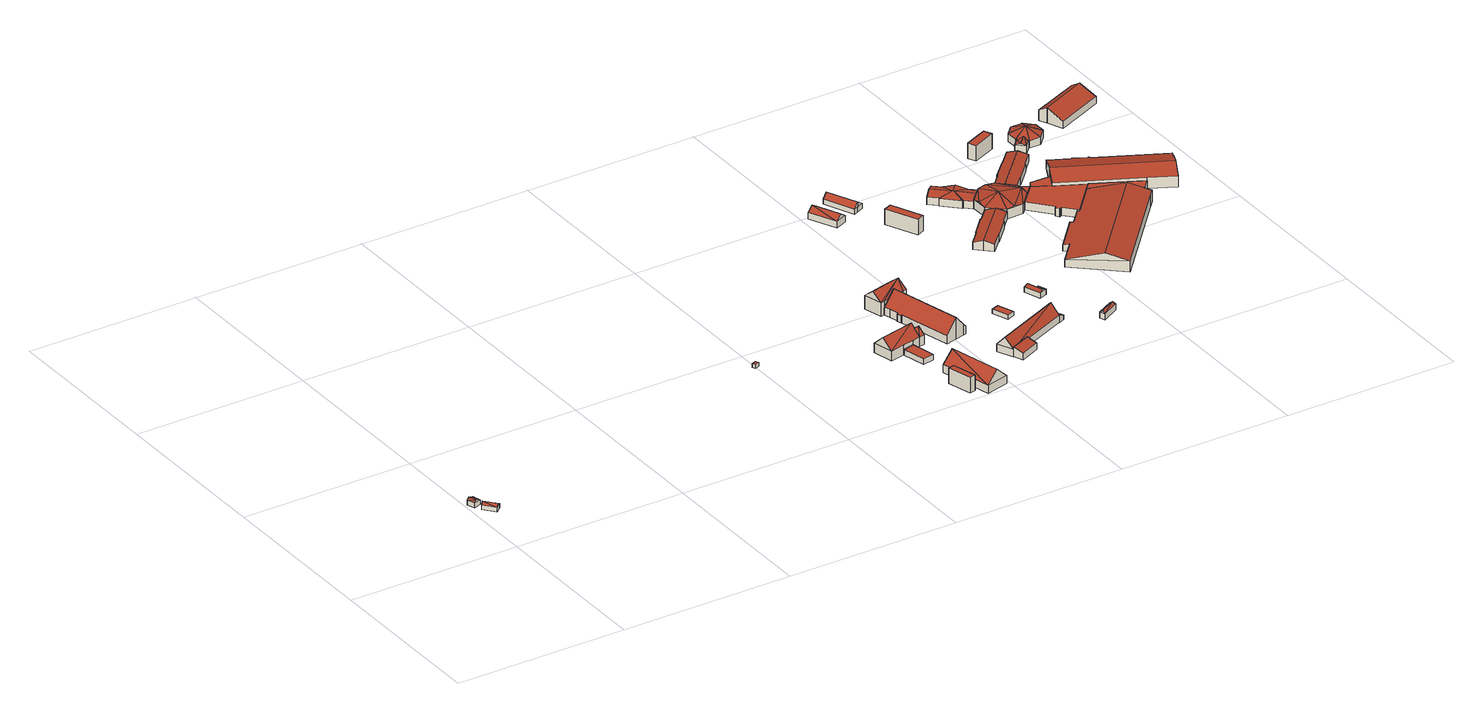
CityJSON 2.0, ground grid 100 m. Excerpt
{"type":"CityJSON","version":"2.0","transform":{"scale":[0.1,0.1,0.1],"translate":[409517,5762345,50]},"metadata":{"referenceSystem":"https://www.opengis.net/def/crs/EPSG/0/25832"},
"CityObjects":{
"building1":{"type":"Building","attributes":{"Gemeindeschluessel":"05515000","Geometrietyp2DReferenz":"3000","function":"31001_2700","roofType":"3100","measuredHeight":4.16},"geometry":[{"type":"Solid","lod":"2","boundaries":[[[[0,1,2,3]],[[4,5,1,0]],[[6,7,5,4]],[[3,2,7,6]],[[0,8,4]],[[6,9,3]],[[9,8,0]],[[0,3,9]],[[9,6,4]],[[4,8,9]],[[1,5,7,2]]]],"semantics":{"surfaces":[{"type":"WallSurface"},{"type":"RoofSurface"},{"type":"GroundSurface"}],"values":[[0,0,0,0,0,0,1,1,1,1,2]]}}]},
"building2":{"type":"Building","attributes":{"Gemeindeschluessel":"05515000","Geometrietyp2DReferenz":"3000","function":"31001_2700","roofType":"3100","measuredHeight":4.19},"geometry":[{"type":"Solid","lod":"2","boundaries":[[[[10,11,12,13]],[[14,15,11,10]],[[16,17,15,14]],[[13,12,17,16]],[[10,18,14]],[[16,19,13]],[[13,19,18]],[[18,10,13]],[[19,16,14]],[[14,18,19]],[[11,15,17,12]]]],"semantics":{"surfaces":[{"type":"WallSurface"},{"type":"RoofSurface"},{"type":"GroundSurface"}],"values":[[0,0,0,0,0,0,1,1,1,1,2]]}}]},
"building3":{"type":"Building","attributes":{"Gemeindeschluessel":"05515000","Geometrietyp2DReferenz":"3000","function":"31001_2500","roofType":"1000","measuredHeight":2.29},"address":[{"country":"Germany","locality":"Münster","thoroughfareNumber":"102a","thoroughfareName":"Havichhorster Mühle"}],"geometry":[{"type":"Solid","lod":"2","boundaries":[[[[20,21,22,23]],[[24,25,21,20]],[[26,27,25,24]],[[23,22,27,26]],[[24,20,23,26]],[[21,25,27,22]]]],"semantics":{"surfaces":[{"type":"WallSurface"},{"type":"RoofSurface"},{"type":"GroundSurface"}],"values":[[0,0,0,0,1,2]]}}]},
"building4":{"type":"Building","attributes":{"Gemeindeschluessel":"05515000","Geometrietyp2DReferenz":"3000","function":"51003_1201","roofType":"1000","measuredHeight":9},"geometry":[{"type":"Solid","lod":"2","boundaries":[[[[28,29,30,31]],[[32,33,29,28]],[[34,35,33,32]],[[31,30,35,34]],[[32,28,31,34]],[[29,33,35,30]]]],"semantics":{"surfaces":[{"type":"WallSurface"},{"type":"RoofSurface"},{"type":"GroundSurface"}],"values":[[0,0,0,0,1,2]]}}]},
"building5":{"type":"Building","attributes":{"Gemeindeschluessel":"05515000","Geometrietyp2DReferenz":"3000","function":"31001_1000","roofType":"1000","measuredHeight":3.23},"geometry":[{"type":"Solid","lod":"2","boundaries":[[[[36,37,38,39]],[[40,41,37,36]],[[42,43,41,40]],[[39,38,43,42]],[[40,36,39,42]],[[37,41,43,38]]]],"semantics":{"surfaces":[{"type":"WallSurface"},{"type":"RoofSurface"},{"type":"GroundSurface"}],"values":[[0,0,0,0,1,2]]}}]},
"building6":{"type":"Building","attributes":{"Gemeindeschluessel":"05515000","Geometrietyp2DReferenz":"3000","function":"31001_1000"},"children":["building6-1","building6-2"]},
"building6-1":{"type":"BuildingPart","attributes":{"roofType":"3100","measuredHeight":9.37},"parents":["building6"],"geometry":[{"type":"Solid","lod":"2","boundaries":[[[[44,45,46,47]],[[48,49,45,44]],[[50,51,49,48]],[[44,52,48]],[[53,52,44]],[[44,47,53]],[[50,48,52]],[[52,53,50]],[[45,49,51,46]],[[46,51,50,47]],[[53,47,50]]]],"semantics":{"surfaces":[{"type":"WallSurface"},{"type":"RoofSurface"},{"type":"GroundSurface"},{"type":"ClosureSurface"}],"values":[[0,0,0,0,1,1,1,1,2,3,3]]}}]},
"building6-2":{"type":"BuildingPart","attributes":{"roofType":"3100","measuredHeight":11.47},"parents":["building6"],"geometry":[{"type":"Solid","lod":"2","boundaries":[[[[47,46,54,55]],[[56,37,51,50]],[[57,38,37,56]],[[58,59,38,57]],[[60,61,59,58]],[[55,54,61,60]],[[62,63,55,64]],[[60,64,55]],[[57,56,50,53,62,58]],[[64,58,62]],[[63,47,55]],[[64,60,58]],[[46,51,37,38,59,61,54]],[[46,47,50,51]],[[63,62,53,47]],[[53,50,47]]]],"semantics":{"surfaces":[{"type":"WallSurface"},{"type":"RoofSurface"},{"type":"GroundSurface"},{"type":"ClosureSurface"}],"values":[[0,0,0,0,0,0,1,1,1,1,0,0,2,3,0,3]]}}]},
"building7":{"type":"Building","attributes":{"Gemeindeschluessel":"05515000","Geometrietyp2DReferenz":"3000","function":"31001_2700","roofType":"3100","measuredHeight":11.27},"geometry":[{"type":"Solid","lod":"2","boundaries":[[[[65,66,67,68]],[[69,70,66,65]],[[71,72,70,69]],[[68,67,72,71]],[[65,73,69]],[[71,74,68]],[[68,74,73]],[[73,65,68]],[[74,71,69]],[[69,73,74]],[[66,70,72,67]]]],"semantics":{"surfaces":[{"type":"WallSurface"},{"type":"RoofSurface"},{"type":"GroundSurface"}],"values":[[0,0,0,0,0,0,1,1,1,1,2]]}}]},
"building8":{"type":"Building","attributes":{"name":"Haus Havichhorst","Gemeindeschluessel":"05515000","Geometrietyp2DReferenz":"3000","function":"31001_3200","roofType":"3100","measuredHeight":12.49},"geometry":[{"type":"Solid","lod":"2","boundaries":[[[[75,76,77,78]],[[79,80,76,75]],[[81,82,80,79]],[[83,84,82,81]],[[85,86,84,83]],[[87,88,86,85]],[[89,90,88,87]],[[91,92,90,89]],[[93,94,92,91]],[[95,96,94,93]],[[97,98,96,95]],[[99,100,98,97]],[[78,77,100,99]],[[93,91,89,87,85,95]],[[83,81,79,75,78,99,97,95,85]],[[76,80,82,84,86,88,90,92,94,96,98,100,77]]]],"semantics":{"surfaces":[{"type":"WallSurface"},{"type":"RoofSurface"},{"type":"GroundSurface"}],"values":[[0,0,0,0,0,0,0,0,0,0,0,0,0,1,1,2]]}}]},
"building9":{"type":"Building","attributes":{"Gemeindeschluessel":"05515000","Geometrietyp2DReferenz":"3000","function":"31001_1000","roofType":"5000","measuredHeight":12.62},"address":[{"country":"Germany","locality":"Münster","thoroughfareNumber":"100","thoroughfareName":"Havichhorster Mühle"}],"geometry":[{"type":"Solid","lod":"2","boundaries":[[[[101,102,84,103]],[[104,105,102,101]],[[106,107,105,104]],[[108,109,107,106]],[[110,88,109,108]],[[103,84,88,110]],[[111,106,104,112]],[[110,108,111]],[[103,110,111]],[[101,103,111]],[[111,112,101]],[[101,112,104]],[[106,111,108]],[[102,105,107,109,88,84]]]],"semantics":{"surfaces":[{"type":"WallSurface"},{"type":"RoofSurface"},{"type":"GroundSurface"}],"values":[[0,0,0,0,0,0,1,1,1,1,1,0,0,2]]}}]},
"building10":{"type":"Building","attributes":{"Gemeindeschluessel":"05515000","Geometrietyp2DReferenz":"3000","function":"31001_2460","roofType":"2100","measuredHeight":5.71},"geometry":[{"type":"Solid","lod":"2","boundaries":[[[[113,114,115,116]],[[117,118,114,113]],[[119,120,118,117]],[[116,115,120,119]],[[117,113,116,119]],[[114,118,120,115]]]],"semantics":{"surfaces":[{"type":"WallSurface"},{"type":"RoofSurface"},{"type":"GroundSurface"}],"values":[[0,0,0,0,1,2]]}}]},
"building11":{"type":"Building","attributes":{"Gemeindeschluessel":"05515000","Geometrietyp2DReferenz":"3000","function":"31001_2700","roofType":"3100","measuredHeight":10.06},"geometry":[{"type":"Solid","lod":"2","boundaries":[[[[121,122,123,124]],[[125,126,122,121]],[[127,128,126,125]],[[129,130,128,127]],[[124,123,130,129]],[[131,124,132]],[[129,132,124]],[[132,127,131]],[[125,121,131,127]],[[131,121,124]],[[132,129,127]],[[122,126,128,130,123]]]],"semantics":{"surfaces":[{"type":"WallSurface"},{"type":"RoofSurface"},{"type":"GroundSurface"}],"values":[[0,0,0,0,0,1,1,1,1,0,0,2]]}}]},
"building12":{"type":"Building","attributes":{"Gemeindeschluessel":"05515000","Geometrietyp2DReferenz":"3000","function":"51009_1611","roofType":"1000","measuredHeight":2.52},"geometry":[{"type":"Solid","lod":"2","boundaries":[[[[133,134,135,136]],[[137,138,134,133]],[[139,140,138,137]],[[136,135,140,139]],[[137,133,136,139]],[[134,138,140,135]]]],"semantics":{"surfaces":[{"type":"WallSurface"},{"type":"RoofSurface"},{"type":"GroundSurface"}],"values":[[0,0,0,0,1,2]]}}]},
"building13":{"type":"Building","attributes":{"Gemeindeschluessel":"05515000","Geometrietyp2DReferenz":"3000","function":"31001_2700","roofType":"2100","measuredHeight":4.31},"geometry":[{"type":"Solid","lod":"2","boundaries":[[[[141,142,143,124]],[[144,145,142,141]],[[121,146,145,144]],[[124,143,146,121]],[[144,141,124,121]],[[142,145,146,143]]]],"semantics":{"surfaces":[{"type":"WallSurface"},{"type":"RoofSurface"},{"type":"GroundSurface"}],"values":[[0,0,0,0,1,2]]}}]},
"building14":{"type":"Building","attributes":{"Gemeindeschluessel":"05515000","Geometrietyp2DReferenz":"3000","function":"31001_2700","roofType":"3100","measuredHeight":6.53},"geometry":[{"type":"Solid","lod":"2","boundaries":[[[[147,148,149,150]],[[151,152,148,147]],[[153,154,152,151]],[[150,149,154,153]],[[147,155,151]],[[153,156,150]],[[155,147,150]],[[150,156,155]],[[151,155,156]],[[156,153,151]],[[148,152,154,149]]]],"semantics":{"surfaces":[{"type":"WallSurface"},{"type":"RoofSurface"},{"type":"GroundSurface"}],"values":[[0,0,0,0,0,0,1,1,1,1,2]]}}]},
"building15":{"type":"Building","attributes":{"Gemeindeschluessel":"05515000","Geometrietyp2DReferenz":"3000","function":"31001_2700","roofType":"5000","measuredHeight":3.73},"geometry":[{"type":"Solid","lod":"2","boundaries":[[[[157,158,159,160]],[[161,162,158,157]],[[163,164,162,161]],[[165,166,164,163]],[[167,168,166,165]],[[160,159,168,167]],[[169,170,157,160]],[[169,167,165]],[[169,165,163]],[[169,163,161]],[[161,170,169]],[[157,170,161]],[[167,169,160]],[[158,162,164,166,168,159]]]],"semantics":{"surfaces":[{"type":"WallSurface"},{"type":"RoofSurface"},{"type":"GroundSurface"}],"values":[[0,0,0,0,0,0,1,1,1,1,1,0,0,2]]}}]},
"building16":{"type":"Building","attributes":{"Gemeindeschluessel":"05515000","Geometrietyp2DReferenz":"3000","function":"31001_2700","roofType":"5000","measuredHeight":5.76},"geometry":[{"type":"Solid","lod":"2","boundaries":[[[[171,172,173,174]],[[175,176,172,171]],[[177,178,176,175]],[[179,180,178,177]],[[181,182,180,179]],[[174,173,182,181]],[[183,184,185,181,179]],[[183,175,171]],[[171,184,183]],[[185,184,171,174]],[[185,174,181]],[[183,179,177]],[[183,177,175]],[[172,176,178,180,182,173]]]],"semantics":{"surfaces":[{"type":"WallSurface"},{"type":"RoofSurface"},{"type":"GroundSurface"}],"values":[[0,0,0,0,0,0,1,1,1,0,0,0,0,2]]}}]},
"building17":{"type":"Building","attributes":{"Gemeindeschluessel":"05515000","Geometrietyp2DReferenz":"3000","function":"51003_1201","roofType":"1000","measuredHeight":9},"geometry":[{"type":"Solid","lod":"2","boundaries":[[[[186,187,188,189]],[[190,191,187,186]],[[192,193,191,190]],[[189,188,193,192]],[[190,186,189,192]],[[187,191,193,188]]]],"semantics":{"surfaces":[{"type":"WallSurface"},{"type":"RoofSurface"},{"type":"GroundSurface"}],"values":[[0,0,0,0,1,2]]}}]},
"building18":{"type":"Building","attributes":{"Gemeindeschluessel":"05515000","Geometrietyp2DReferenz":"3000","function":"31001_2700","roofType":"3100","measuredHeight":4.53},"geometry":[{"type":"Solid","lod":"2","boundaries":[[[[194,195,196,197]],[[198,199,195,194]],[[200,201,199,198]],[[197,196,201,200]],[[194,202,198]],[[200,203,197]],[[203,202,194]],[[194,197,203]],[[200,198,202]],[[202,203,200]],[[195,199,201,196]]]],"semantics":{"surfaces":[{"type":"WallSurface"},{"type":"RoofSurface"},{"type":"GroundSurface"}],"values":[[0,0,0,0,0,0,1,1,1,1,2]]}}]},
"building19":{"type":"Building","attributes":{"Gemeindeschluessel":"05515000","Geometrietyp2DReferenz":"3000","function":"31001_2700","roofType":"3100","measuredHeight":5.81},"geometry":[{"type":"Solid","lod":"2","boundaries":[[[[204,205,206,207]],[[208,209,205,204]],[[210,211,209,208]],[[212,213,211,210]],[[214,215,213,212]],[[216,217,215,214]],[[218,219,217,216]],[[220,221,219,218]],[[222,223,221,220]],[[224,225,223,222]],[[226,227,225,224]],[[228,229,227,226]],[[230,231,229,228]],[[207,206,231,230]],[[224,222,220,218,216,214,212,226]],[[210,208,204,207,230,228,226,212]],[[205,209,211,213,215,217,219,221,223,225,227,229,231,206]]]],"semantics":{"surfaces":[{"type":"WallSurface"},{"type":"RoofSurface"},{"type":"GroundSurface"}],"values":[[0,0,0,0,0,0,0,0,0,0,0,0,0,0,1,1,2]]}}]},
"building20":{"type":"Building","attributes":{"Gemeindeschluessel":"05515000","Geometrietyp2DReferenz":"3000","function":"31001_2700","roofType":"5000","measuredHeight":5.96},"geometry":[{"type":"Solid","lod":"2","boundaries":[[[[232,233,234,235]],[[236,237,233,232]],[[238,239,237,236]],[[240,241,239,238]],[[242,243,241,240]],[[244,245,243,242]],[[246,247,245,244]],[[248,249,247,246]],[[250,251,249,248]],[[252,253,251,250]],[[254,255,253,252]],[[235,234,255,254]],[[256,257,258,254,252,259]],[[260,259,252,250,261]],[[250,248,261]],[[260,261,248,246,262]],[[263,262,246,244,264]],[[244,242,264]],[[264,242,240,263]],[[263,240,238,262]],[[259,260,262,238,236,256]],[[256,236,232,257]],[[257,232,235,258]],[[235,254,258]],[[233,237,239,241,243,245,247,249,251,253,255,234]]]],"semantics":{"surfaces":[{"type":"WallSurface"},{"type":"RoofSurface"},{"type":"GroundSurface"}],"values":[[0,0,0,0,0,0,0,0,0,0,0,0,1,1,0,1,1,0,1,1,1,1,1,0,2]]}}]},
"building21":{"type":"Building","attributes":{"Gemeindeschluessel":"05515000","Geometrietyp2DReferenz":"3000","function":"31001_2700","roofType":"5000","measuredHeight":8.02},"geometry":[{"type":"Solid","lod":"2","boundaries":[[[[265,266,267,268]],[[269,270,266,265]],[[271,272,270,269]],[[273,274,272,271]],[[275,276,274,273]],[[277,278,276,275]],[[279,280,278,277]],[[281,215,280,279]],[[282,211,215,281]],[[268,267,211,282]],[[277,275,283,279]],[[283,284,279]],[[285,284,283]],[[281,284,285]],[[282,281,285]],[[285,286,282]],[[265,285,287]],[[286,285,265]],[[265,268,286]],[[288,271,269,283]],[[269,287,283]],[[285,283,287]],[[288,273,271]],[[288,283,275,273]],[[284,281,279]],[[282,286,268]],[[287,269,265]],[[266,270,272,274,276,278,280,215,211,267]]]],"semantics":{"surfaces":[{"type":"WallSurface"},{"type":"RoofSurface"},{"type":"GroundSurface"}],"values":[[0,0,0,0,0,0,0,0,0,0,1,1,1,1,1,1,1,1,1,1,1,1,0,0,0,0,0,2]]}}]},
"building22":{"type":"Building","attributes":{"Gemeindeschluessel":"05515000","Geometrietyp2DReferenz":"3000","function":"31001_2700","roofType":"5000","measuredHeight":9.87},"geometry":[{"type":"Solid","lod":"2","boundaries":[[[[289,290,291,292]],[[293,294,290,289]],[[295,296,294,293]],[[297,298,296,295]],[[299,300,298,297]],[[301,302,300,299]],[[303,304,302,301]],[[305,306,304,303]],[[307,308,306,305]],[[309,310,308,307]],[[311,312,310,309]],[[313,314,312,311]],[[292,291,314,313]],[[301,299,297,295,315,316,303]],[[315,293,289,292,313,311,309,307,305,316]],[[303,316,305]],[[293,315,295]],[[290,294,296,298,300,302,304,306,308,310,312,314,291]]]],"semantics":{"surfaces":[{"type":"WallSurface"},{"type":"RoofSurface"},{"type":"GroundSurface"}],"values":[[0,0,0,0,0,0,0,0,0,0,0,0,0,1,1,0,0,2]]}}]},
"building23":{"type":"Building","attributes":{"Gemeindeschluessel":"05515000","Geometrietyp2DReferenz":"3000","function":"31001_2700","roofType":"1000","measuredHeight":4.62},"geometry":[{"type":"Solid","lod":"2","boundaries":[[[[317,318,319,320]],[[321,322,318,317]],[[323,324,322,321]],[[320,319,324,323]],[[321,317,320,323]],[[318,322,324,319]]]],"semantics":{"surfaces":[{"type":"WallSurface"},{"type":"RoofSurface"},{"type":"GroundSurface"}],"values":[[0,0,0,0,1,2]]}}]},
"building24":{"type":"Building","attributes":{"Gemeindeschluessel":"05515000","Geometrietyp2DReferenz":"3000","function":"31001_2700","roofType":"3100","measuredHeight":5.82},"geometry":[{"type":"Solid","lod":"2","boundaries":[[[[325,326,327,328]],[[329,330,326,325]],[[331,332,330,329]],[[333,334,332,331]],[[335,336,334,333]],[[337,338,336,335]],[[339,340,338,337]],[[341,342,340,339]],[[343,344,342,341]],[[345,346,344,343]],[[347,348,346,345]],[[349,350,348,347]],[[351,352,350,349]],[[328,327,352,351]],[[345,343,341,339,337,335,333,347]],[[331,329,325,328,351,349,347,333]],[[326,330,332,334,336,338,340,342,344,346,348,350,352,327]]]],"semantics":{"surfaces":[{"type":"WallSurface"},{"type":"RoofSurface"},{"type":"GroundSurface"}],"values":[[0,0,0,0,0,0,0,0,0,0,0,0,0,0,1,1,2]]}}]},
"building25":{"type":"Building","attributes":{"Gemeindeschluessel":"05515000","Geometrietyp2DReferenz":"3000","function":"51003_1201","roofType":"1000","measuredHeight":9},"geometry":[{"type":"Solid","lod":"2","boundaries":[[[[353,354,355,356]],[[357,358,354,353]],[[359,360,358,357]],[[361,362,360,359]],[[356,355,362,361]],[[359,357,353,356,361]],[[354,358,360,362,355]]]],"semantics":{"surfaces":[{"type":"WallSurface"},{"type":"RoofSurface"},{"type":"GroundSurface"}],"values":[[0,0,0,0,0,1,2]]}}]},
"building26":{"type":"Building","attributes":{"name":"Westf. Reit- und Fahrschule","Gemeindeschluessel":"05515000","Geometrietyp2DReferenz":"3000","function":"31001_3200"},"address":[{"country":"Germany","locality":"Münster","thoroughfareNumber":"100a","thoroughfareName":"Havichhorster Mühle"}],"children":["building26-1","building26-2","building26-3"]},
"building26-1":{"type":"BuildingPart","attributes":{"roofType":"1000","measuredHeight":4.82},"parents":["building26"],"geometry":[{"type":"Solid","lod":"2","boundaries":[[[[363,364,365,366,367]],[[368,369,364,363]],[[370,371,372,369,368]],[[368,363,367,370]],[[364,369,372,365]],[[371,370,367,366]],[[365,372,371,366]]]],"semantics":{"surfaces":[{"type":"WallSurface"},{"type":"RoofSurface"},{"type":"GroundSurface"},{"type":"ClosureSurface"}],"values":[[0,0,0,1,2,0,3]]}}]},
"building26-2":{"type":"BuildingPart","attributes":{"roofType":"1000","measuredHeight":5.01},"parents":["building26"],"geometry":[{"type":"Solid","lod":"2","boundaries":[[[[373,374,274,375]],[[376,377,378,374,373]],[[375,274,276,379,380]],[[376,373,375,380]],[[374,378,276,274]],[[377,376,380,379]],[[276,378,377,379]]]],"semantics":{"surfaces":[{"type":"WallSurface"},{"type":"RoofSurface"},{"type":"GroundSurface"},{"type":"ClosureSurface"}],"values":[[0,0,0,1,2,0,3]]}}]},
"building26-3":{"type":"BuildingPart","attributes":{"roofType":"1000","measuredHeight":4.75},"parents":["building26"],"geometry":[{"type":"Solid","lod":"2","boundaries":[[[[381,319,378,377]],[[382,324,319,381]],[[383,384,324,382]],[[366,365,384,383]],[[385,386,372,371]],[[387,388,386,385]],[[389,390,388,387]],[[391,392,390,389]],[[393,394,392,391]],[[395,396,394,393]],[[397,398,396,395]],[[399,400,398,397]],[[401,278,400,399]],[[379,276,278,401]],[[399,397,395,393,391,389,387,385,371,366,383,382,381,377,379,401]],[[378,319,324,384,365,372,386,388,390,392,394,396,398,400,278,276]],[[276,379,377,378]],[[365,366,371,372]]]],"semantics":{"surfaces":[{"type":"WallSurface"},{"type":"RoofSurface"},{"type":"GroundSurface"},{"type":"ClosureSurface"}],"values":[[0,0,0,0,0,0,0,0,0,0,0,0,0,0,1,2,3,3]]}}]},
"building27":{"type":"Building","attributes":{"Gemeindeschluessel":"05515000","Geometrietyp2DReferenz":"3000","function":"31001_2700"},"children":["building27-1","building27-2"]},
"building27-1":{"type":"BuildingPart","attributes":{"roofType":"3500","measuredHeight":7.86},"parents":["building27"],"geometry":[{"type":"Solid","lod":"2","boundaries":[[[[402,403,404,405]],[[406,407,403,402]],[[408,409,407,406]],[[410,411,409,408]],[[412,413,411,410]],[[414,415,413,412]],[[416,417,415,414]],[[418,419,417,416]],[[420,421,419,418]],[[422,423,421,420]],[[424,425,423,422]],[[426,427,425,424]],[[428,429,427,426]],[[430,431,429,428]],[[432,433,431,430]],[[434,435,433,432]],[[436,437,435,434]],[[434,438,402,405,436]],[[402,438,406]],[[406,438,408]],[[408,438,410]],[[410,438,412]],[[412,438,414]],[[414,438,416]],[[416,438,418]],[[418,438,420]],[[420,438,422]],[[422,438,424]],[[424,438,426]],[[426,438,428]],[[428,438,430]],[[430,438,432]],[[432,438,434]],[[403,407,409,411,413,415,417,419,421,423,425,427,429,431,433,435,437,404]],[[405,404,437,436]]]],"semantics":{"surfaces":[{"type":"WallSurface"},{"type":"RoofSurface"},{"type":"GroundSurface"},{"type":"ClosureSurface"}],"values":[[0,0,0,0,0,0,0,0,0,0,0,0,0,0,0,0,0,1,1,1,1,1,1,1,1,1,1,1,1,1,1,1,1,2,3]]}}]},
"building27-2":{"type":"BuildingPart","attributes":{"roofType":"5000","measuredHeight":5.37},"parents":["building27"],"geometry":[{"type":"Solid","lod":"2","boundaries":[[[[439,440,437,436]],[[441,442,440,439]],[[405,404,442,441]],[[443,436,405]],[[443,405,444]],[[441,444,405]],[[436,443,439]],[[439,443,444]],[[444,441,439]],[[440,442,404,437]],[[436,437,404,405]]]],"semantics":{"surfaces":[{"type":"WallSurface"},{"type":"RoofSurface"},{"type":"GroundSurface"},{"type":"ClosureSurface"}],"values":[[0,0,0,1,1,1,1,1,0,2,3]]}}]},
"building28":{"type":"Building","attributes":{"Gemeindeschluessel":"05515000","Geometrietyp2DReferenz":"3000","function":"31001_2700","roofType":"5000","measuredHeight":9.21},"geometry":[{"type":"Solid","lod":"2","boundaries":[[[[445,322,324,446]],[[447,448,322,445]],[[449,450,448,447]],[[451,452,450,449]],[[453,454,452,451]],[[455,456,454,453]],[[457,458,456,455]],[[459,460,458,457]],[[461,462,460,459]],[[463,464,462,461]],[[465,466,464,463]],[[467,468,466,465]],[[469,470,468,467]],[[471,472,470,469]],[[473,474,472,471]],[[475,476,474,473]],[[477,364,476,475]],[[478,384,364,477]],[[446,324,384,478]],[[475,479,480,445,446,478,477]],[[469,467,465,463,461,459,457,455,453,451,449,447,480,479,473,471]],[[473,479,475]],[[445,480,447]],[[322,448,450,452,454,456,458,460,462,464,466,468,470,472,474,476,364,384,324]]]],"semantics":{"surfaces":[{"type":"WallSurface"},{"type":"RoofSurface"},{"type":"GroundSurface"}],"values":[[0,0,0,0,0,0,0,0,0,0,0,0,0,0,0,0,0,0,0,1,1,0,0,2]]}}]},
"building29":{"type":"Building","attributes":{"Gemeindeschluessel":"05515000","Geometrietyp2DReferenz":"3000","function":"31001_2700","roofType":"3100","measuredHeight":8.88},"geometry":[{"type":"Solid","lod":"2","boundaries":[[[[481,482,483,484]],[[485,486,482,481]],[[487,488,486,485]],[[489,490,488,487]],[[491,492,490,489]],[[493,494,492,491]],[[495,496,494,493]],[[484,483,496,495]],[[489,487,485,481,484,491]],[[495,493,491,484]],[[482,486,488,490,492,494,496,483]]]],"semantics":{"surfaces":[{"type":"WallSurface"},{"type":"RoofSurface"},{"type":"GroundSurface"}],"values":[[0,0,0,0,0,0,0,0,1,1,2]]}}]}
},
"vertices":[
[3,465,47],[3,465,19],[19,418,19],[19,418,47],[46,478,47],[46,478,19],[61,431,47],[61,431,19],[14,468,61],[29,421,61],
[38,385,45],[38,385,19],[93,323,19],[93,323,45],[69,412,45],[69,412,19],[123,349,45],[123,349,19],[48,394,61],[103,332,61],
[1984,842,35],[1984,842,13],[2009,851,13],[2009,851,35],[1976,862,35],[1976,862,13],[2001,872,35],[2001,872,13],
[2735,203,91],[2735,203,1],[2772,63,1],[2772,63,91],[2771,213,91],[2771,213,1],[2808,72,91],[2808,72,1],
[2762,576,38],[2762,576,6],[2695,561,6],[2695,561,38],[2793,440,38],[2793,440,6],[2726,425,38],[2726,425,6],
[2821,668,63],[2821,668,6],[2790,661,6],[2790,661,63],[2839,593,63],[2839,593,6],[2808,587,63],[2808,587,6],[2830,631,99],[2799,624,99],
[2779,705,6],[2779,705,63],[2762,576,63],[2695,561,63],[2609,541,63],[2609,541,6],[2582,661,63],[2582,661,6],[2794,646,121],[2790,661,106],[2596,601,121],
[2767,307,51],[2767,307,3],[2843,5,3],[2843,5,51],[2901,341,51],[2901,341,3],[2978,39,51],[2978,39,3],[2834,324,116],[2911,22,116],
[2849,862,51],[2849,862,8],[2856,835,8],[2856,835,51],[2852,863,55],[2852,863,8],[2839,912,55],[2839,912,8],[2829,951,55],[2829,951,8],[2897,968,133],[2897,968,8],[2965,985,55],[2965,985,8],[3031,721,55],[3031,721,8],[3071,566,55],[3071,566,8],[3057,563,71],[3057,563,8],[3003,549,133],[3003,549,8],[2936,532,55],[2936,532,8],[2859,836,55],[2859,836,8],
[2807,946,88],[2807,946,8],[2829,951,88],[2779,1056,88],[2779,1056,8],[2959,1101,88],[2959,1101,8],[2987,991,88],[2987,991,8],[2965,985,88],[2973,1046,134],[2793,1001,134],
[3155,250,60],[3155,250,3],[3179,196,3],[3179,196,40],[3270,300,60],[3270,300,3],[3293,247,40],[3293,247,3],
[3538,417,44],[3538,417,1],[3497,512,1],[3497,512,44],[3270,300,44],[3270,300,1],[3155,250,44],[3155,250,1],[3114,345,44],[3114,345,1],[3517,464,101],[3135,297,101],
[3337,584,26],[3337,584,1],[3382,601,1],[3382,601,26],[3303,679,26],[3303,679,1],[3348,695,26],[3348,695,1],
[3531,527,26],[3531,527,0],[3497,512,0],[3573,432,26],[3573,432,0],[3538,417,0],
[3173,1851,46],[3173,1851,7],[3100,2010,7],[3100,2010,46],[3105,1820,46],[3105,1820,7],[3032,1979,46],[3032,1979,7],[3139,1835,72],[3066,1994,72],
[3554,769,33],[3554,769,3],[3588,674,3],[3588,674,33],[3584,779,33],[3584,779,3],[3600,734,33],[3600,734,3],[3618,740,33],[3618,740,3],[3635,691,33],[3635,691,3],[3613,683,41],[3580,778,41],
[3240,2088,37],[3240,2088,8],[3202,2072,8],[3202,2072,37],[3318,1917,37],[3318,1917,8],[3281,1900,37],[3281,1900,8],[3256,1889,37],[3256,1889,8],[3178,2061,37],[3178,2061,8],[3281,1900,65],[3203,2072,65],[3202,2072,65],
[3329,1722,97],[3329,1722,7],[3412,1541,7],[3412,1541,97],[3375,1743,97],[3375,1743,7],[3457,1561,97],[3457,1561,7],
[3825,388,42],[3825,388,7],[3728,335,7],[3728,335,42],[3840,359,42],[3840,359,7],[3744,306,42],[3744,306,7],[3832,373,53],[3736,320,53],
[3723,1440,52],[3723,1440,11],[3628,1339,11],[3628,1339,52],[3726,1437,53],[3726,1437,11],[3793,1507,53],[3793,1507,11],[3834,1467,69],[3834,1467,11],[3876,1427,53],[3876,1427,11],[3809,1358,53],[3809,1358,11],[3812,1354,52],[3812,1354,11],[3717,1254,52],[3717,1254,11],[3714,1257,53],[3714,1257,11],[3644,1183,53],[3644,1183,11],[3602,1223,69],[3602,1223,11],[3561,1262,53],[3561,1262,11],[3631,1336,53],[3631,1336,11],
[3749,1643,54],[3749,1643,10],[3790,1605,10],[3790,1605,54],[3746,1640,54],[3746,1640,10],[3657,1725,54],[3657,1725,10],[3660,1728,54],[3660,1728,10],[3614,1771,54],[3614,1771,10],[3693,1855,54],[3693,1855,10],[3739,1811,54],[3739,1811,10],[3742,1814,54],[3742,1814,10],[3831,1730,54],[3831,1730,10],[3828,1727,54],[3828,1727,10],[3869,1688,54],[3869,1688,10],[3744,1724,70],[3747,1725,69],[3829,1646,69],[3743,1725,70],[3743,1727,70],[3786,1772,70],[3741,1727,70],[3741,1730,69],[3653,1813,69],
[3869,1688,65],[3869,1688,11],[3790,1605,11],[3790,1605,65],[3967,1691,65],[3967,1691,11],[4051,1611,65],[4051,1611,11],[4051,1588,65],[4051,1588,11],[4052,1512,65],[4052,1512,11],[3998,1455,65],[3998,1455,11],[3974,1430,65],[3974,1430,11],[3876,1427,65],[3793,1507,65],[4051,1564,72],[3923,1429,72],[3915,1565,91],[3791,1557,72],[3916,1689,72],[4051,1588,69],
[4189,1235,55],[4189,1235,10],[4180,1246,10],[4180,1246,51],[4339,1403,55],[4339,1403,10],[4557,1210,87],[4557,1210,10],[4590,1180,75],[4590,1180,10],[4546,1133,76],[4546,1133,10],[4547,1131,75],[4547,1131,10],[4109,639,75],[4109,639,10],[3858,861,55],[3858,861,10],[3963,979,55],[3963,979,10],[3937,1002,46],[3937,1002,10],[4091,1176,46],[4091,1176,10],[4106,1163,51],[4106,1163,10],[4494,1266,109],[4012,725,109],
[4132,1608,57],[4132,1608,11],[4112,1567,11],[4112,1567,57],[4247,1604,57],[4247,1604,11],[4206,1521,57],[4206,1521,11],
[4120,1678,52],[4120,1678,10],[4215,1779,10],[4215,1779,52],[4117,1681,53],[4117,1681,10],[4051,1611,53],[4051,1611,10],[4009,1651,68],[4009,1651,10],[3967,1691,53],[3967,1691,10],[4033,1760,53],[4033,1760,10],[4030,1763,52],[4030,1763,10],[4126,1863,52],[4126,1863,10],[4129,1861,53],[4129,1861,10],[4199,1935,53],[4199,1935,10],[4241,1895,68],[4241,1895,10],[4282,1856,53],[4282,1856,10],[4212,1782,53],[4212,1782,10],
[4196,2065,99],[4196,2065,9],[4176,2111,9],[4176,2111,99],[4062,2006,99],[4062,2006,9],[4042,2052,99],[4042,2052,9],[4130,2091,99],[4130,2091,9],
[4638,1301,59],[4638,1301,11],[4368,1435,11],[4368,1435,58],[4368,1435,59],[4557,1210,59],[4557,1210,11],[4339,1403,59],[4339,1403,58],[4339,1403,11],
[4070,1588,61],[4070,1588,11],[4051,1588,61],[4107,1570,61],[4107,1570,58],[4107,1570,11],[4052,1512,58],[4052,1512,61],
[4112,1567,58],[4206,1521,58],[4204,1517,58],[4204,1517,11],[4189,1235,58],[4189,1235,11],[4180,1246,58],[4180,1246,11],[4126,1308,58],[4126,1308,11],[4118,1301,58],[4118,1301,11],[4110,1302,58],[4110,1302,11],[4097,1317,58],[4097,1317,11],[4098,1324,58],[4098,1324,11],[4106,1331,58],[4106,1331,11],[3998,1455,58],
[4309,2016,53],[4309,2016,10],[4311,2014,10],[4311,2014,53],[4308,2018,53],[4308,2018,10],[4306,2086,53],[4306,2086,10],[4307,2088,53],[4307,2088,10],[4354,2137,53],[4354,2137,10],[4356,2137,53],[4356,2137,10],[4423,2139,53],[4423,2139,10],[4425,2138,53],[4425,2138,10],[4474,2092,53],[4474,2092,10],[4475,2090,53],[4475,2090,10],[4477,2022,53],[4477,2022,10],[4476,2020,53],[4476,2020,10],[4429,1971,53],[4429,1971,10],[4427,1971,53],[4427,1971,10],[4360,1969,53],[4360,1969,10],[4358,1970,53],[4358,1970,10],[4356,1972,53],[4356,1972,10],[4391,2054,89],
[4318,1932,53],[4318,1932,10],[4273,1974,53],[4273,1974,10],[4363,2025,64],[4295,1953,64],
[4247,1604,100],[4206,1521,76],[4321,1752,57],[4321,1752,11],[4323,1751,57],[4323,1751,11],[4324,1753,57],[4324,1753,11],[4439,1696,57],[4439,1696,11],[4444,1707,53],[4444,1707,11],[4448,1705,53],[4448,1705,11],[4447,1703,54],[4447,1703,11],[4520,1667,53],[4520,1667,11],[4521,1669,53],[4521,1669,11],[4525,1667,53],[4525,1667,11],[4519,1656,57],[4519,1656,11],[4896,1468,57],[4896,1468,11],[4871,1418,73],[4871,1418,11],[4872,1418,73],[4872,1418,11],[4778,1231,75],[4778,1231,11],[4638,1301,75],[4204,1517,75],[4827,1329,103],[4252,1615,103],
[4571,2134,99],[4571,2134,11],[4571,2133,11],[4571,2133,99],[4551,2179,71],[4551,2179,11],[4825,2299,71],[4825,2299,11],[4845,2255,99],[4845,2255,11],[4846,2254,99],[4846,2254,11],[4886,2163,53],[4886,2163,11],[4611,2042,53],[4611,2042,11]
]}
